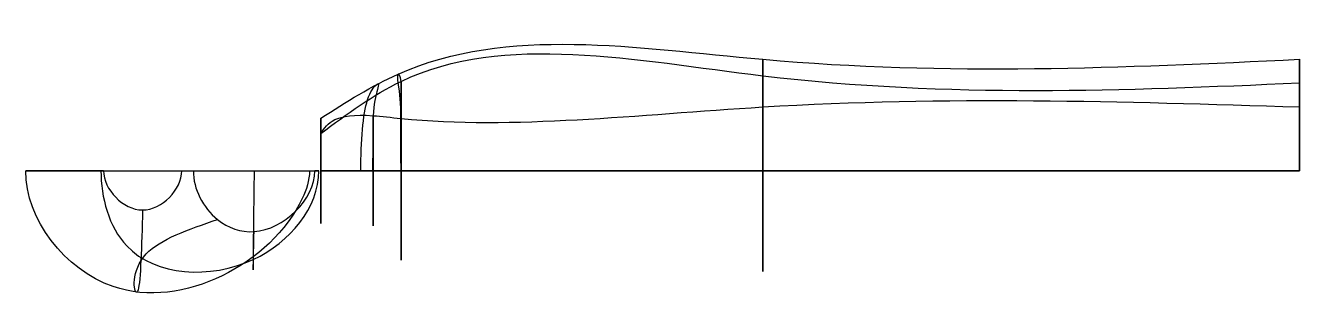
# Model space of a CAD drawing. Header units: inches. Extents: x -8 to 107, y -105 to 10.
# Drawn here: x -8 to 106.5, y -16.1 to 9.5 of the extents above; entities outside this region: 1.
import ezdxf

# ---------------------------------------------------------------- set-up
doc = ezdxf.new("R2010")
doc.units = ezdxf.units.IN
doc.header["$MEASUREMENT"] = 0

# ---------------------------------------------------------------- blocks, each defined once
blk = doc.blocks.new('servo')
for p, q in [((43.07, -62.43, -7.2), (35.07, -62.43, -7.2)), ((43.07, -82.43, -7.2), (35.07, -82.43, -7.2)), ((35.07, -82.43, -7.2), (35.07, -82.43, -7.2))]:
    blk.add_line(p, q)

msp = doc.modelspace()

# ---------------------------------------------------------------- linework, layer by layer
at = {"extrusion": (1, 0, 0)}
for p, q in [((58.27, -3.52, -35.69), (58.27, -3.52, -39.89)), ((58.27, -3.52, -39.89), (58.27, -6.01, -39.89))]:
    msp.add_line(p, q, dxfattribs=at)
msp.add_circle((-3.52, -5.25, 18.57), 4.74, dxfattribs=at)
at = {"extrusion": (-1, 0, 0)}
for centre, major_axis, ratio in [((58.27, -3.52, 0.55), (0, -9.05), 0.867957), ((25.77, -3.52, 0.55), (0, -8.03), 0.694528), ((58.27, -3.52, -27.96), (0, 0, 7.73), 0.826938), ((25.77, -3.52, -20.24), (0, 0, 7.73), 0.64124)]:
    msp.add_ellipse(centre, major_axis=major_axis, ratio=ratio, dxfattribs=at)
at = {"extrusion": (1, 0, 0)}
msp.add_ellipse((23.27, -3.52, -21.25), major_axis=(0, 4.95), ratio=0.730114, dxfattribs=at)
for points in [[(18.57, 1.22, -5.25), (25.51, 5.16, -5.19), (58.27, 6.49, -5.16), (106.51, 6.49, -5.16)], [(18.57, -0.17, -8.6), (23.27, 1.43, -21.25), (25.77, 1.18, -22.66), (58.27, 2.21, -24.54), (106.51, 2.21, -24.54)], [(-0.96, -3.52, 5.61), (-7.85, -3.52, 0.5), (-7.95, -3.52, -1), (-1.19, -3.52, -11.5), (7.11, -3.52, -18.5)], [(6.07, -3.52, 5.61), (16.09, -3.52, 3), (17.55, -3.52, -1), (18.03, -3.52, -18.5)], [(2.55, -7.04, 5.61), (2.15, -14.21, 0.5), (2.03, -14.41, -1), (2.87, -10.99, -11.5), (9.28, -7.89, -18.5)]]:
    msp.add_spline(points, degree=3)
at = {"end_tangent": (1, 0)}
msp.add_spline([(18.57, -0.17, -1.9), (25.77, 4.51, 0.55), (58.27, 5.02, 3.16), (106.51, 4.37, 4.4)], degree=3, dxfattribs=at)
for points, start_tangent, end_tangent in [([(58.27, -3.52, 8.41), (58.27, 4.37, 4.4), (58.27, 5.82, 0.55), (58.27, -3.52, -35.69)], (0, 1), (0, -0.509977, -0.860188)), ([(106.51, -3.52, 8.41), (106.51, 4.37, 4.4), (106.51, 5.82, 0.55), (106.51, -3.52, -35.69)], (0, 1), (0, -0.509977, -0.860188)), ([(22.16, -3.52, 4.42), (22.76, 2.85, -0.4), (23.53, 4.18, -5.21), (23.27, 1.43, -21.25), (23.27, -0.05, -23.83), (23.21, -3.52, -24.9)], (0, 1), (0, -1)), ([(25.77, -3.52, 6.13), (25.77, 3.05, 3.75), (25.77, 4.51, 0.55), (25.51, 5.16, -5.19), (25.77, 1.18, -22.66), (25.77, -3.52, -27.96)], (0, 1), (0, -1)), ([(18.57, -3.52, -0.51), (18.57, -0.17, -1.9), (18.57, 1.22, -5.25), (18.57, -0.17, -8.6), (18.57, -3.52, -9.99)], (0, 1), (0, -1)), ([(17.55, -3.52, -1), (16.89, -6.01, -1), (-0.1, -13.92, -1), (-7.95, -3.52, -1)], (0, -1), (0, 1)), ([(-1.19, -3.52, -11.5), (1.12, -10.26, -11.5), (12.49, -11.48, -11.5), (18.38, -3.52, -11.5)], (0, -1), (0, 1)), ([(-0.96, -3.52, 5.61), (2.55, -7.04, 5.61), (6.07, -3.52, 5.61)], (0, -1), (0, 1)), ([(7.11, -3.52, -18.5), (9.28, -7.89, -18.5), (12.57, -8.98, -18.5), (18.03, -3.52, -18.5)], (0, -1), (0, 1)), ([(106.51, -3.52, 8.41), (58.27, -3.52, 8.41), (37.42, -3.52, 8.04), (25.77, -3.52, 6.13), (18.57, -3.52, -0.51)], (-1, 0), (0, 0, -1)), ([(18.57, -3.52, -9.99), (25.77, -3.52, -27.96), (58.27, -3.52, -35.69), (106.51, -3.52, -35.69)], (0, 0, -1), (1, 0))]:
    msp.add_spline(points, degree=3, dxfattribs=dict(start_tangent=start_tangent, end_tangent=end_tangent))
at = {"start_tangent": (0, -1)}
msp.add_spline([(12.57, -3.52, 5.11), (12.48, -11.24, -1), (12.57, -8.98, -18.5)], degree=3, dxfattribs=at)

# ---------------------------------------------------------------- block references
at = {"extrusion": (-1, 6.12323e-17, 3.7494e-33), "rotation": 180}
for p in [(42.59, -83.68, -16.07), (140.13, -196.1, -32.09)]:
    msp.add_blockref('servo', p, dxfattribs=at)

doc.saveas('drawing.dxf')
